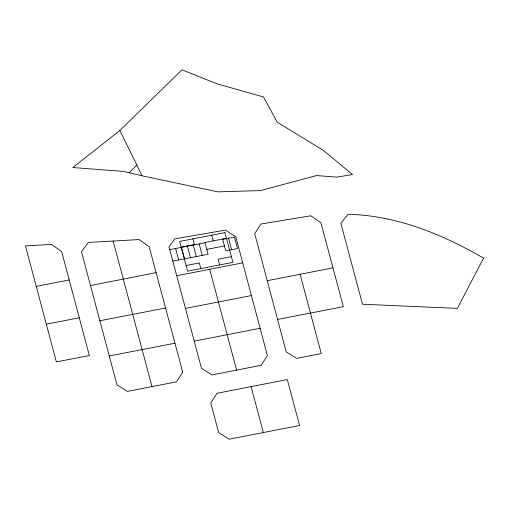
<?xml version="1.0" encoding="UTF-8"?>
<svg xmlns="http://www.w3.org/2000/svg" width="509" height="509" viewBox="0 0 509 509"><rect width="100%" height="100%" fill="white"/><g stroke="black" fill="none" stroke-linecap="round" stroke-linejoin="round"><path stroke-width="0.76" d="M129.203 172.729L136.838 165.024L119.85 130.495L181.999 69.797L217.095 83.839L263.509 96.965L277.201 122.205L323.457 150.499L352.521 174.523L336.888 177.132L316.585 175.56L260.462 190.582L217.96 191.868L142.049 175.821L124.011 171.463L72.8 167.537L119.85 130.495M90.481 285.543L156.098 272.652M267.244 280.701L277.558 319.423L343.365 306.692L320.905 222.732L310.713 215.784L261.002 224.017L254.729 233.695L267.244 280.701L332.975 267.861M194.215 341.132L201.513 368.389L212.005 374.904L261.225 365.29L267.371 355.53L235.782 236.78L225.36 230.138L174.867 238.848L168.982 246.808L194.215 341.132L260.131 328.28M251.09 386.624L216.929 393.298L210.777 403.058L218.717 432.688L229.209 439.203L299.591 425.486L287.286 379.568L251.09 386.624L263.363 432.548M181.191 247.107L194.425 244.53L192.911 238.861M226.467 238.288L204.962 242.481L208.105 254.258L172.825 261.13M169.758 249.633L205.038 242.761M222.675 239.325L234.433 237.035L237.506 248.532L225.742 250.822L222.598 239.045M206.8 249.378L224.444 245.942M36.247 286.382L69.218 279.963L89.349 355.549L56.372 361.886L25.45 245.885L51.619 244.428L61.659 251.605L69.218 279.963M186.103 265.507L199.331 262.93L200.845 268.606M231.379 256.689L218.145 259.272L219.659 264.941M176.718 275.725L242.704 262.867M46.332 324.169L79.264 317.762M99.879 320.759L165.552 308.002M185.467 308.403L251.421 295.551M109.25 355.969L174.981 343.219M136.838 165.024L142.049 175.821M300.113 274.294L321.268 353.577L296.69 358.381L286.198 351.865L277.558 319.423M228.554 238.18L231.627 249.677M211.725 235.196L213.239 240.865M209.702 269.293L236.615 370.1M199.159 243.906L202.226 255.403M193.28 245.052L196.347 256.549M187.395 246.197L190.468 257.694M181.516 247.342L184.582 258.839M175.637 248.487L178.704 259.984M113.132 241.031L151.994 386.611M483.55 258.158L457.349 308.397L362.491 304.229L340.852 223.266L348.08 214.289C396.466 215.466 442.232 234.115 483.55 258.158M182.686 372.06L176.559 381.833L127.435 391.396L116.962 384.893L81.465 251.688L88.331 242.405L139.142 239.58L149.175 246.763L182.686 372.06M224.959 232.619L179.677 241.438L187.617 271.182L232.893 262.364L224.959 232.619"/></g></svg>
